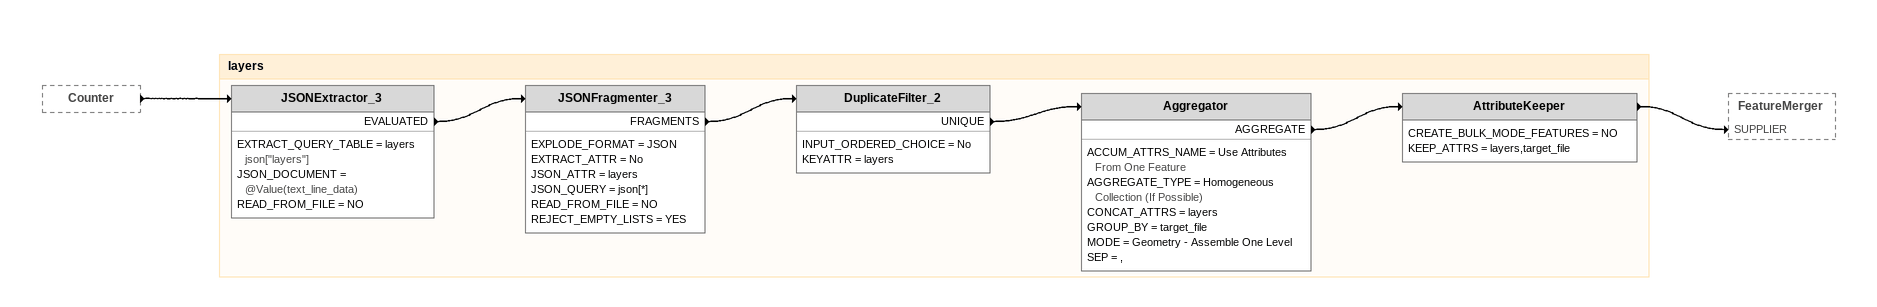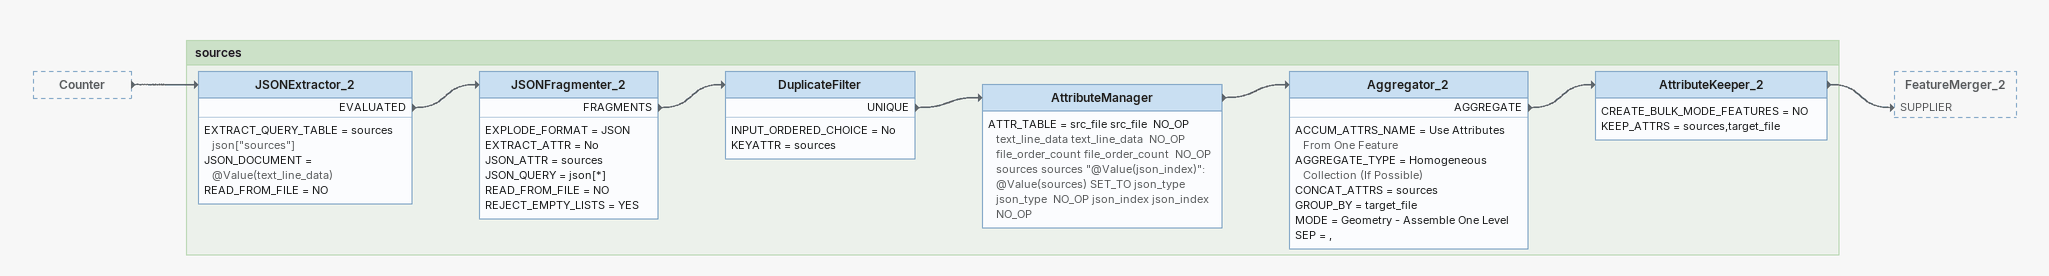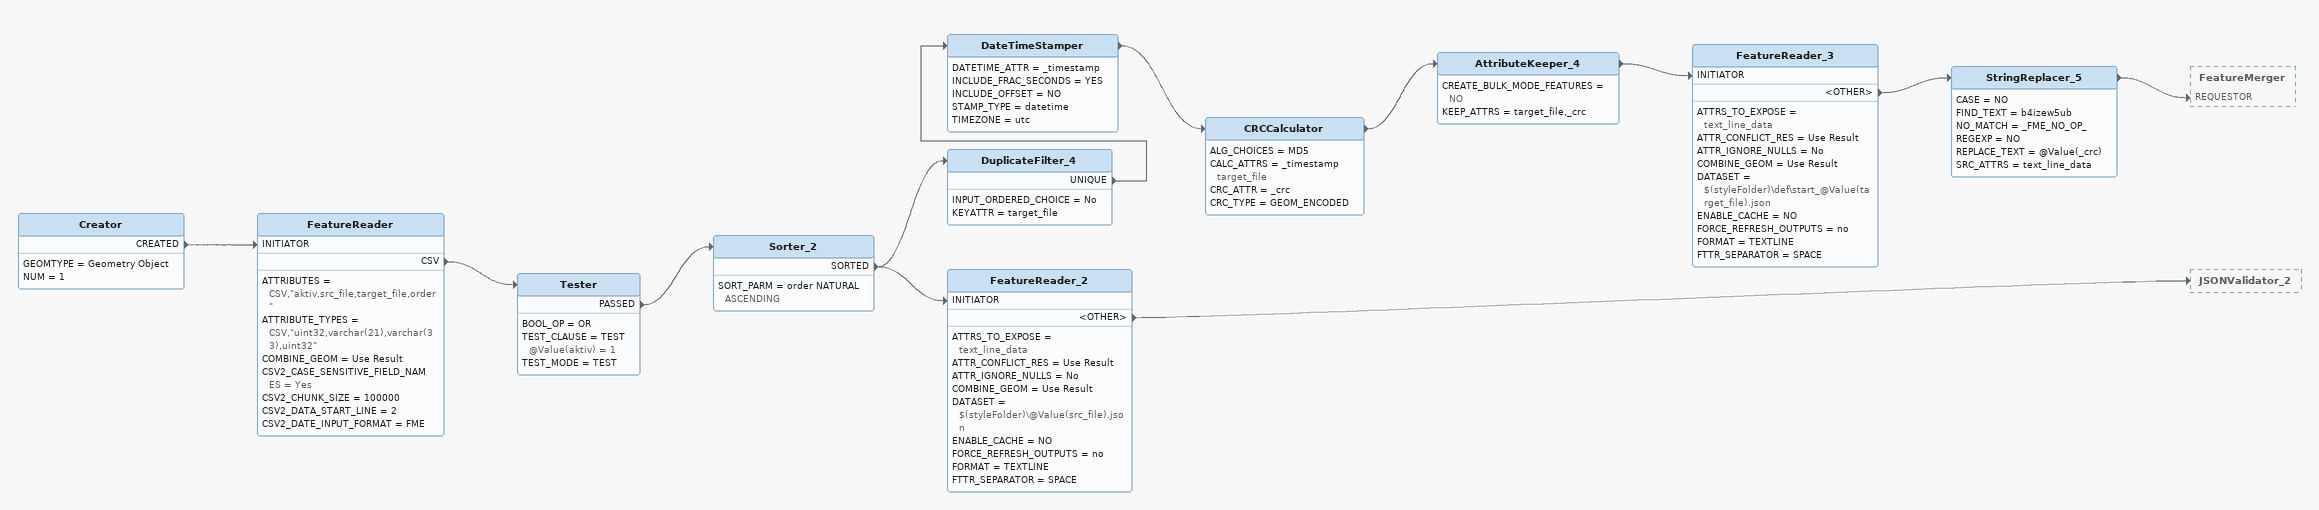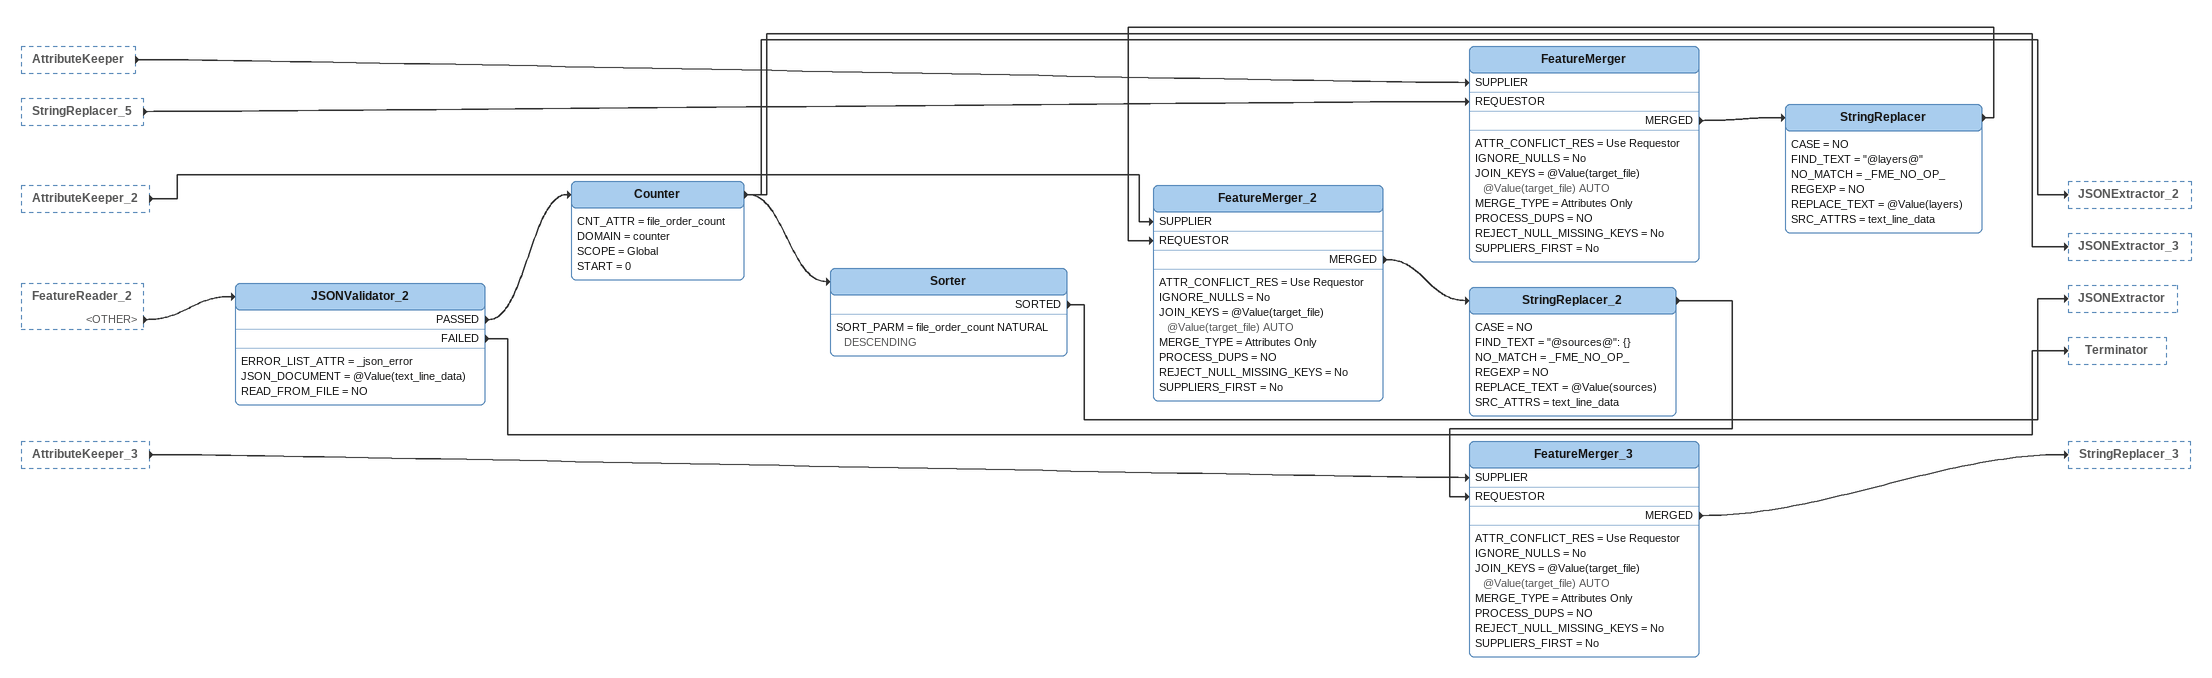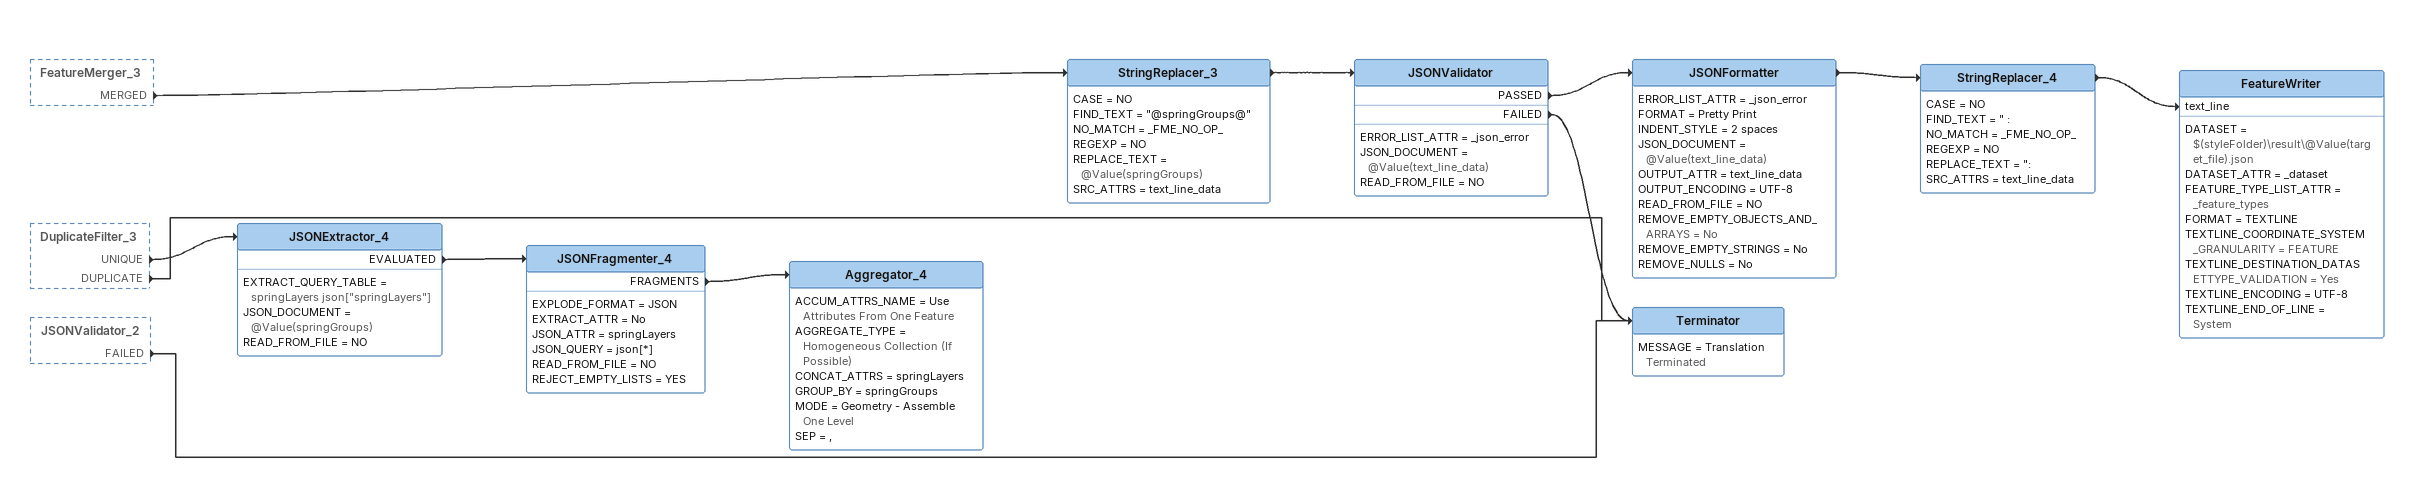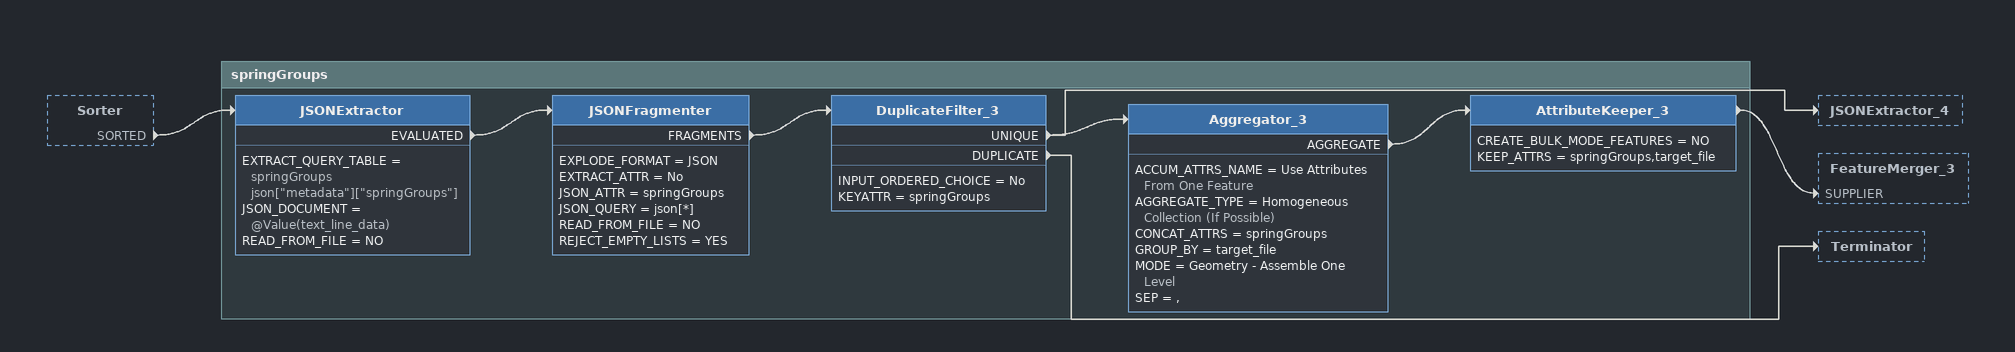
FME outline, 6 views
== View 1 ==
Counter [outside]
    -> JSONExtractor_3

Bookmark: layers
JSONExtractor_3
    EXTRACT_QUERY_TABLE = layers json["layers"]
    JSON_DOCUMENT = @Value(text_line_data)
    READ_FROM_FILE = NO
    EVALUATED -> JSONFragmenter_3
JSONFragmenter_3
    EXPLODE_FORMAT = JSON
    EXTRACT_ATTR = No
    JSON_ATTR = layers
    JSON_QUERY = json[*]
    READ_FROM_FILE = NO
    REJECT_EMPTY_LISTS = YES
    FRAGMENTS -> DuplicateFilter_2
DuplicateFilter_2
    INPUT_ORDERED_CHOICE = No
    KEYATTR = layers
    UNIQUE -> Aggregator
Aggregator
    ACCUM_ATTRS_NAME = Use Attributes From One Feature
    AGGREGATE_TYPE = Homogeneous Collection (If Possible)
    CONCAT_ATTRS = layers
    GROUP_BY = target_file
    MODE = Geometry - Assemble One Level
    SEP = ,
    AGGREGATE -> AttributeKeeper
AttributeKeeper
    CREATE_BULK_MODE_FEATURES = NO
    KEEP_ATTRS = layers,target_file
    -> FeatureMerger [SUPPLIER]

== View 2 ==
Counter [outside]
    -> JSONExtractor_2

Bookmark: sources
JSONExtractor_2
    EXTRACT_QUERY_TABLE = sources json["sources"]
    JSON_DOCUMENT = @Value(text_line_data)
    READ_FROM_FILE = NO
    EVALUATED -> JSONFragmenter_2
JSONFragmenter_2
    EXPLODE_FORMAT = JSON
    EXTRACT_ATTR = No
    JSON_ATTR = sources
    JSON_QUERY = json[*]
    READ_FROM_FILE = NO
    REJECT_EMPTY_LISTS = YES
    FRAGMENTS -> DuplicateFilter
DuplicateFilter
    INPUT_ORDERED_CHOICE = No
    KEYATTR = sources
    UNIQUE -> AttributeManager
AttributeManager
    ATTR_TABLE = src_file src_file  NO_OP text_line_data text_line_data  NO_OP file_order_count file_order_count  NO_OP sources sources "@Value(json_index)": @Value(sources) SET_TO json_type json_type  NO_OP json_index json_index  NO_OP
    -> Aggregator_2
Aggregator_2
    ACCUM_ATTRS_NAME = Use Attributes From One Feature
    AGGREGATE_TYPE = Homogeneous Collection (If Possible)
    CONCAT_ATTRS = sources
    GROUP_BY = target_file
    MODE = Geometry - Assemble One Level
    SEP = ,
    AGGREGATE -> AttributeKeeper_2
AttributeKeeper_2
    CREATE_BULK_MODE_FEATURES = NO
    KEEP_ATTRS = sources,target_file
    -> FeatureMerger_2 [SUPPLIER]

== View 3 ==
Creator
    GEOMTYPE = Geometry Object
    NUM = 1
    CREATED -> FeatureReader [INITIATOR]
FeatureReader
    ATTRIBUTES = CSV,"aktiv,src_file,target_file,order"
    ATTRIBUTE_TYPES = CSV,"uint32,varchar(21),varchar(33),uint32"
    COMBINE_GEOM = Use Result
    CSV2_CASE_SENSITIVE_FIELD_NAMES = Yes
    CSV2_CHUNK_SIZE = 100000
    CSV2_DATA_START_LINE = 2
    CSV2_DATE_INPUT_FORMAT = FME
    CSV -> Tester
Tester
    BOOL_OP = OR
    TEST_CLAUSE = TEST @Value(aktiv) = 1
    TEST_MODE = TEST
    PASSED -> Sorter_2
Sorter_2
    SORT_PARM = order NATURAL ASCENDING
    SORTED -> FeatureReader_2 [INITIATOR]
    SORTED -> DuplicateFilter_4
DuplicateFilter_4
    INPUT_ORDERED_CHOICE = No
    KEYATTR = target_file
    UNIQUE -> DateTimeStamper
DateTimeStamper
    DATETIME_ATTR = _timestamp
    INCLUDE_FRAC_SECONDS = YES
    INCLUDE_OFFSET = NO
    STAMP_TYPE = datetime
    TIMEZONE = utc
    -> CRCCalculator
CRCCalculator
    ALG_CHOICES = MD5
    CALC_ATTRS = _timestamp target_file
    CRC_ATTR = _crc
    CRC_TYPE = GEOM_ENCODED
    -> AttributeKeeper_4
AttributeKeeper_4
    CREATE_BULK_MODE_FEATURES = NO
    KEEP_ATTRS = target_file,_crc
    -> FeatureReader_3 [INITIATOR]
FeatureReader_3
    ATTRS_TO_EXPOSE = text_line_data
    ATTR_CONFLICT_RES = Use Result
    ATTR_IGNORE_NULLS = No
    COMBINE_GEOM = Use Result
    DATASET = $(styleFolder)\def\start_@Value(target_file).json
    ENABLE_CACHE = NO
    FORCE_REFRESH_OUTPUTS = no
    FORMAT = TEXTLINE
    FTTR_SEPARATOR = SPACE
    <OTHER> -> StringReplacer_5
StringReplacer_5
    CASE = NO
    FIND_TEXT = b4izew5ub
    NO_MATCH = _FME_NO_OP_
    REGEXP = NO
    REPLACE_TEXT = @Value(_crc)
    SRC_ATTRS = text_line_data
    -> FeatureMerger [REQUESTOR]
FeatureReader_2
    ATTRS_TO_EXPOSE = text_line_data
    ATTR_CONFLICT_RES = Use Result
    ATTR_IGNORE_NULLS = No
    COMBINE_GEOM = Use Result
    DATASET = $(styleFolder)\@Value(src_file).json
    ENABLE_CACHE = NO
    FORCE_REFRESH_OUTPUTS = no
    FORMAT = TEXTLINE
    FTTR_SEPARATOR = SPACE
    <OTHER> -> JSONValidator_2

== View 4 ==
AttributeKeeper [outside]
    -> FeatureMerger [SUPPLIER]
StringReplacer_5 [outside]
    -> FeatureMerger [REQUESTOR]
AttributeKeeper_2 [outside]
    -> FeatureMerger_2 [SUPPLIER]
FeatureReader_2 [outside]
    <OTHER> -> JSONValidator_2
AttributeKeeper_3 [outside]
    -> FeatureMerger_3 [SUPPLIER]
JSONValidator_2
    ERROR_LIST_ATTR = _json_error
    JSON_DOCUMENT = @Value(text_line_data)
    READ_FROM_FILE = NO
    PASSED -> Counter
    FAILED -> Terminator
Counter
    CNT_ATTR = file_order_count
    DOMAIN = counter
    SCOPE = Global
    START = 0
    -> Sorter
    -> JSONExtractor_2
    -> JSONExtractor_3
FeatureMerger
    ATTR_CONFLICT_RES = Use Requestor
    IGNORE_NULLS = No
    JOIN_KEYS = @Value(target_file) @Value(target_file) AUTO
    MERGE_TYPE = Attributes Only
    PROCESS_DUPS = NO
    REJECT_NULL_MISSING_KEYS = No
    SUPPLIERS_FIRST = No
    MERGED -> StringReplacer
StringReplacer
    CASE = NO
    FIND_TEXT = "@layers@"
    NO_MATCH = _FME_NO_OP_
    REGEXP = NO
    REPLACE_TEXT = @Value(layers)
    SRC_ATTRS = text_line_data
    -> FeatureMerger_2 [REQUESTOR]
FeatureMerger_2
    ATTR_CONFLICT_RES = Use Requestor
    IGNORE_NULLS = No
    JOIN_KEYS = @Value(target_file) @Value(target_file) AUTO
    MERGE_TYPE = Attributes Only
    PROCESS_DUPS = NO
    REJECT_NULL_MISSING_KEYS = No
    SUPPLIERS_FIRST = No
    MERGED -> StringReplacer_2
StringReplacer_2
    CASE = NO
    FIND_TEXT = "@sources@": {}
    NO_MATCH = _FME_NO_OP_
    REGEXP = NO
    REPLACE_TEXT = @Value(sources)
    SRC_ATTRS = text_line_data
    -> FeatureMerger_3 [REQUESTOR]
Sorter
    SORT_PARM = file_order_count NATURAL DESCENDING
    SORTED -> JSONExtractor
FeatureMerger_3
    ATTR_CONFLICT_RES = Use Requestor
    IGNORE_NULLS = No
    JOIN_KEYS = @Value(target_file) @Value(target_file) AUTO
    MERGE_TYPE = Attributes Only
    PROCESS_DUPS = NO
    REJECT_NULL_MISSING_KEYS = No
    SUPPLIERS_FIRST = No
    MERGED -> StringReplacer_3

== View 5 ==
FeatureMerger_3 [outside]
    MERGED -> StringReplacer_3
DuplicateFilter_3 [outside]
    UNIQUE -> JSONExtractor_4
    DUPLICATE -> Terminator
JSONValidator_2 [outside]
    FAILED -> Terminator
StringReplacer_3
    CASE = NO
    FIND_TEXT = "@springGroups@"
    NO_MATCH = _FME_NO_OP_
    REGEXP = NO
    REPLACE_TEXT = @Value(springGroups)
    SRC_ATTRS = text_line_data
    -> JSONValidator
JSONValidator
    ERROR_LIST_ATTR = _json_error
    JSON_DOCUMENT = @Value(text_line_data)
    READ_FROM_FILE = NO
    PASSED -> JSONFormatter
    FAILED -> Terminator
JSONFormatter
    ERROR_LIST_ATTR = _json_error
    FORMAT = Pretty Print
    INDENT_STYLE = 2 spaces
    JSON_DOCUMENT = @Value(text_line_data)
    OUTPUT_ATTR = text_line_data
    OUTPUT_ENCODING = UTF-8
    READ_FROM_FILE = NO
    REMOVE_EMPTY_OBJECTS_AND_ARRAYS = No
    REMOVE_EMPTY_STRINGS = No
    REMOVE_NULLS = No
    -> StringReplacer_4
StringReplacer_4
    CASE = NO
    FIND_TEXT = " :
    NO_MATCH = _FME_NO_OP_
    REGEXP = NO
    REPLACE_TEXT = ":
    SRC_ATTRS = text_line_data
    -> FeatureWriter [text_line]
FeatureWriter
    DATASET = $(styleFolder)\result\@Value(target_file).json
    DATASET_ATTR = _dataset
    FEATURE_TYPE_LIST_ATTR = _feature_types
    FORMAT = TEXTLINE
    TEXTLINE_COORDINATE_SYSTEM_GRANULARITY = FEATURE
    TEXTLINE_DESTINATION_DATASETTYPE_VALIDATION = Yes
    TEXTLINE_ENCODING = UTF-8
    TEXTLINE_END_OF_LINE = System
Terminator
    MESSAGE = Translation Terminated
JSONExtractor_4
    EXTRACT_QUERY_TABLE = springLayers json["springLayers"]
    JSON_DOCUMENT = @Value(springGroups)
    READ_FROM_FILE = NO
    EVALUATED -> JSONFragmenter_4
JSONFragmenter_4
    EXPLODE_FORMAT = JSON
    EXTRACT_ATTR = No
    JSON_ATTR = springLayers
    JSON_QUERY = json[*]
    READ_FROM_FILE = NO
    REJECT_EMPTY_LISTS = YES
    FRAGMENTS -> Aggregator_4
Aggregator_4
    ACCUM_ATTRS_NAME = Use Attributes From One Feature
    AGGREGATE_TYPE = Homogeneous Collection (If Possible)
    CONCAT_ATTRS = springLayers
    GROUP_BY = springGroups
    MODE = Geometry - Assemble One Level
    SEP = ,

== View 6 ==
Sorter [outside]
    SORTED -> JSONExtractor

Bookmark: springGroups
JSONExtractor
    EXTRACT_QUERY_TABLE = springGroups json["metadata"]["springGroups"]
    JSON_DOCUMENT = @Value(text_line_data)
    READ_FROM_FILE = NO
    EVALUATED -> JSONFragmenter
JSONFragmenter
    EXPLODE_FORMAT = JSON
    EXTRACT_ATTR = No
    JSON_ATTR = springGroups
    JSON_QUERY = json[*]
    READ_FROM_FILE = NO
    REJECT_EMPTY_LISTS = YES
    FRAGMENTS -> DuplicateFilter_3
DuplicateFilter_3
    INPUT_ORDERED_CHOICE = No
    KEYATTR = springGroups
    UNIQUE -> Aggregator_3
    UNIQUE -> JSONExtractor_4
    DUPLICATE -> Terminator
Aggregator_3
    ACCUM_ATTRS_NAME = Use Attributes From One Feature
    AGGREGATE_TYPE = Homogeneous Collection (If Possible)
    CONCAT_ATTRS = springGroups
    GROUP_BY = target_file
    MODE = Geometry - Assemble One Level
    SEP = ,
    AGGREGATE -> AttributeKeeper_3
AttributeKeeper_3
    CREATE_BULK_MODE_FEATURES = NO
    KEEP_ATTRS = springGroups,target_file
    -> FeatureMerger_3 [SUPPLIER]
